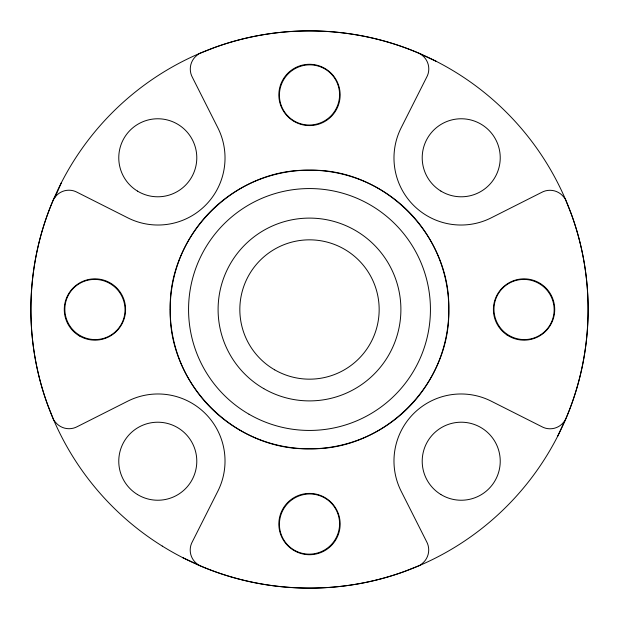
<?xml version="1.0" encoding="UTF-8"?>
<svg xmlns="http://www.w3.org/2000/svg" width="619" height="619" viewBox="0 0 619 619"><rect width="100%" height="100%" fill="white"/><g stroke="black" fill="none" stroke-linecap="round" stroke-linejoin="round"><path stroke-width="0.93" d="M53.861 198.978L55.238 196.912A17.347 17.347 0 0 1 77.623 192.532L128.118 218.004A67.045 67.045 0 0 0 217.927 127.955L192.532 77.623A17.464 17.464 0 0 1 196.974 55.3L199.256 53.582L214.05 47.702C280.368 23.329 355.894 25.634 420.587 53.946L422.088 55.238A17.347 17.347 0 0 1 426.468 77.623L400.996 128.118A67.045 67.045 0 0 0 491.045 217.927L541.377 192.532A17.464 17.464 0 0 1 563.7 196.974L565.418 199.256L571.298 214.05C595.671 280.368 593.366 355.894 565.054 420.587L563.762 422.088A17.347 17.347 0 0 1 541.377 426.468L490.882 400.996A67.045 67.045 0 0 0 401.073 491.045L426.468 541.377A17.464 17.464 0 0 1 422.026 563.7L419.744 565.418L404.95 571.298C338.632 595.671 263.106 593.366 198.413 565.054L196.912 563.762A17.347 17.347 0 0 1 192.532 541.377L218.004 490.882A67.045 67.045 0 0 0 127.955 401.073L77.623 426.468A17.464 17.464 0 0 1 55.3 422.026L53.582 419.744L47.702 404.95C23.329 338.632 25.634 263.106 53.946 198.413L55.238 196.912L61.428 182.582M557.572 436.418L565.139 420.022M436.418 61.428L420.022 53.861M182.582 557.572L198.978 565.139M170.233 309.709C168.345 384.12 235.297 450.872 309.709 448.767C384.12 450.655 450.872 383.703 448.767 309.291C450.655 234.88 383.703 168.128 309.291 170.233C234.88 168.345 168.128 235.297 170.233 309.709M162.271 546.082A278.651 278.651 0 0 0 588.004 318.715A278.651 278.651 0 0 0 178.226 63.703A278.651 278.651 0 0 0 162.271 546.082M239.839 430.159A139.329 139.329 0 0 0 448.829 309.5A139.329 139.329 0 0 0 239.839 188.841A139.329 139.329 0 0 0 239.839 430.159M440.867 191.062A39.012 39.012 0 0 0 500.222 158.766A39.012 39.012 0 0 0 442.57 123.514A39.012 39.012 0 0 0 440.867 191.062M440.867 494.504A39.012 39.012 0 0 0 500.222 462.207A39.012 39.012 0 0 0 442.57 426.955A39.012 39.012 0 0 0 440.867 494.504M137.426 494.504A39.012 39.012 0 0 0 196.78 462.2A39.012 39.012 0 0 0 139.136 426.955A39.012 39.012 0 0 0 137.426 494.504M137.426 191.062A39.012 39.012 0 0 0 196.78 158.766A39.012 39.012 0 0 0 139.136 123.514A39.012 39.012 0 0 0 137.426 191.062M507.1 335.034A30.648 30.648 0 0 0 554.655 311.427A30.648 30.648 0 0 0 510.435 282.047A30.648 30.648 0 0 0 507.1 335.034M292.539 549.595A30.648 30.648 0 0 0 340.094 525.988A30.648 30.648 0 0 0 295.874 496.608A30.648 30.648 0 0 0 292.539 549.595M79.611 336.047A30.648 30.648 0 0 0 125.587 309.5A30.648 30.648 0 0 0 79.611 282.953A30.648 30.648 0 0 0 79.611 336.047M294.172 121.479A30.648 30.648 0 0 0 340.148 94.939A30.648 30.648 0 0 0 294.172 68.392A30.648 30.648 0 0 0 294.172 121.479M502.69 288.129A30.308 29.991 45 0 0 502.852 330.708A30.308 29.991 45 0 0 545.432 330.871A30.308 29.991 45 0 0 545.269 288.292A30.308 29.991 45 0 0 502.69 288.129M288.129 116.31A30.308 29.991 -45 0 0 330.708 116.148A30.308 29.991 -45 0 0 330.871 73.568A30.308 29.991 -45 0 0 288.292 73.731A30.308 29.991 -45 0 0 288.129 116.31M116.31 330.871A30.308 29.991 45 0 0 116.148 288.292A30.308 29.991 45 0 0 73.568 288.129A30.308 29.991 45 0 0 73.731 330.708A30.308 29.991 45 0 0 116.31 330.871M330.871 502.69A30.308 29.991 -45 0 0 288.292 502.852A30.308 29.991 -45 0 0 288.129 545.432A30.308 29.991 -45 0 0 330.708 545.269A30.308 29.991 -45 0 0 330.871 502.69M274.666 369.829A69.661 69.661 0 0 0 379.161 309.5A69.661 69.661 0 0 0 274.666 249.171A69.661 69.661 0 0 0 274.666 369.829M249.031 414.235A120.937 120.937 0 0 0 430.437 309.5A120.937 120.937 0 0 0 249.031 204.765A120.937 120.937 0 0 0 249.031 414.235M263.802 388.655A91.395 91.395 0 0 0 400.895 309.5A91.395 91.395 0 0 0 263.802 230.345A91.395 91.395 0 0 0 263.802 388.655"/></g></svg>
